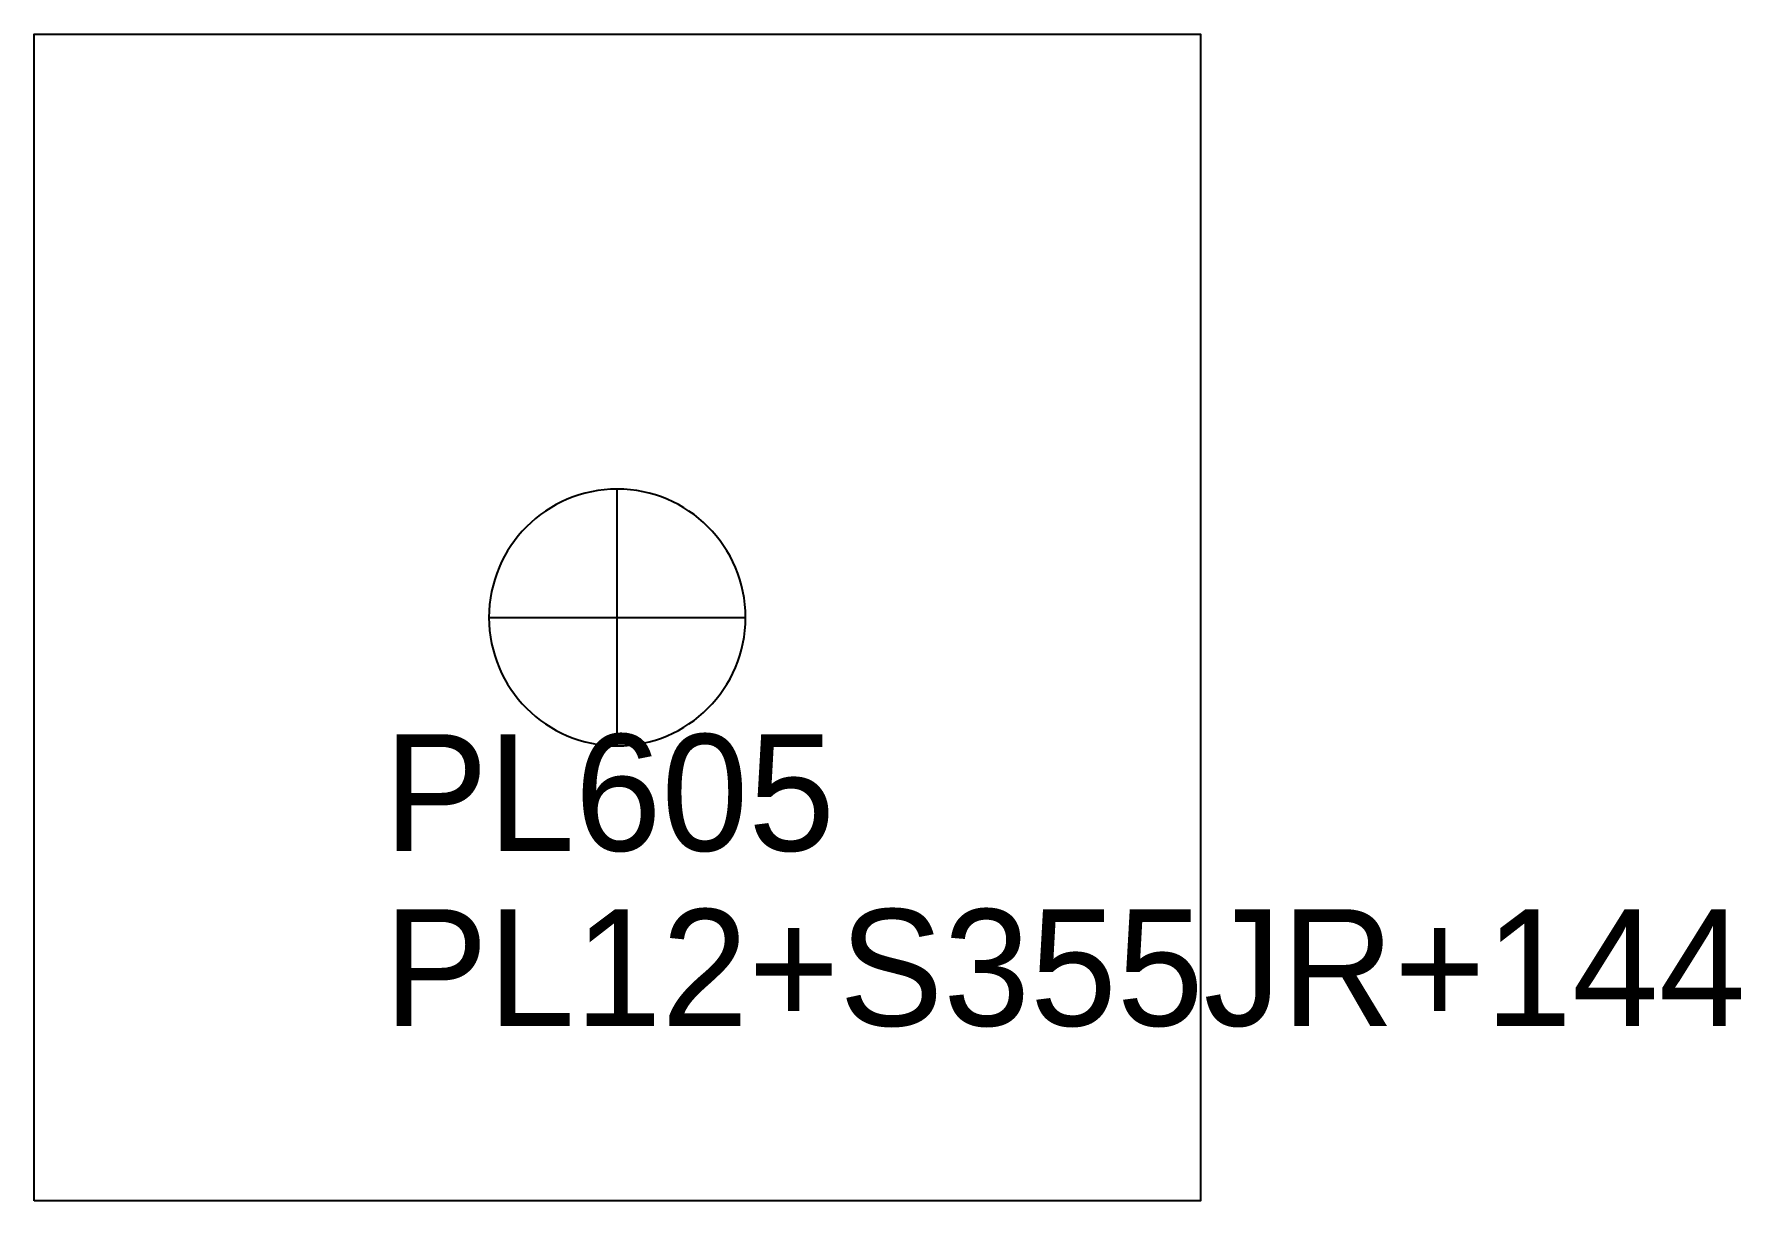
# Model space of a CAD drawing. Extents: x 0 to 146, y 0 to 100.
import ezdxf

# ---------------------------------------------------------------- set-up
doc = ezdxf.new("R2010")
doc.units = 0
for name, color, linetype in [('22', 7, 'CONTINUOUS'), ('CUT', 7, 'CONTINUOUS'), ('SCRIBE', 3, 'CONTINUOUS'), ('TEXT', 7, 'CONTINUOUS')]:
    doc.layers.add(name, color=color, linetype=linetype)

msp = doc.modelspace()

# ---------------------------------------------------------------- linework, layer by layer
at = {"layer": '22', "color": 7, "linetype": 'CONTINUOUS'}
for p, q in [((50, 39), (50, 61)), ((39, 50), (61, 50))]:
    msp.add_line(p, q, dxfattribs=at)
msp.add_lwpolyline([(50, 61, 1), (50, 39, 1)], format="xyb", close=True, dxfattribs=at)
at = {"layer": 'CUT', "color": 7, "linetype": 'CONTINUOUS'}
msp.add_lwpolyline([(0, 0), (0, 100), (100, 100), (100, 0)], close=True, dxfattribs=at)

# ---------------------------------------------------------------- texts
at = {"layer": 'SCRIBE', "color": 3}
msp.add_text('PL605', height=10, dxfattribs=at).set_placement((30, 30))
at = {"layer": 'TEXT', "color": 7}
msp.add_text('PL12+S355JR+144', height=10, dxfattribs=at).set_placement((30, 15))

doc.saveas('drawing.dxf')
